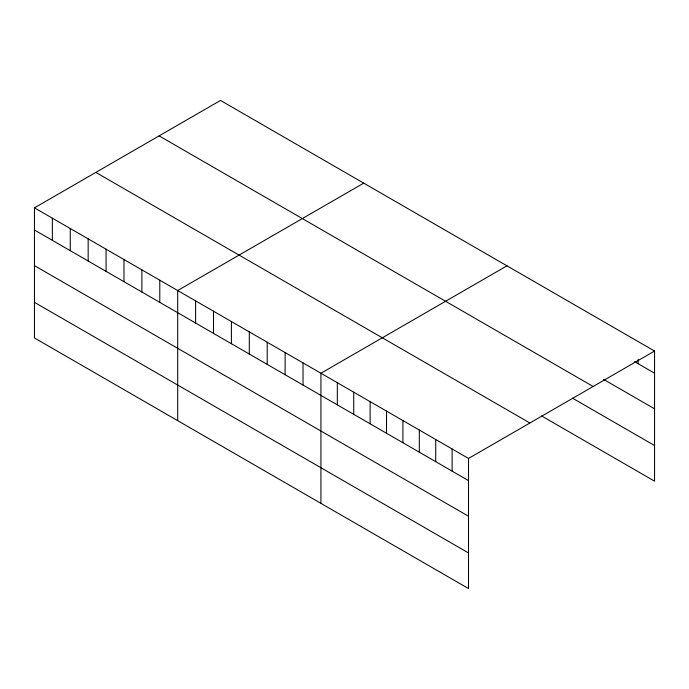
<?xml version="1.0" encoding="UTF-8"?>
<svg xmlns="http://www.w3.org/2000/svg" width="689" height="689" viewBox="0 0 689 689"><rect width="100%" height="100%" fill="white"/><g stroke="black" fill="none" stroke-linecap="round" stroke-linejoin="round"><path stroke-width="1.03" d="M34.45 207.845L468.511 458.443L468.511 588.561L34.45 337.963L34.45 207.845L220.489 100.439L654.55 351.037L654.55 481.155L541.588 415.941M363.732 183.136L177.693 290.543L177.693 420.66M506.966 265.833L320.928 373.24L320.928 503.358M468.511 458.443L654.55 351.037M634.509 361.622L654.55 373.197M603.538 379.363L654.55 408.818M159.099 135.879L593.16 386.486M572.559 398.19L654.55 445.525M95.84 172.396L529.901 423.003M34.45 229.997L468.511 480.603M34.45 265.627L468.511 516.233M34.45 302.333L468.511 552.94M638.152 359.503L638.152 363.723M452.113 448.978L452.113 471.138M435.715 439.513L435.715 461.664M419.317 430.048L419.317 452.199M402.919 420.574L402.919 442.734M386.52 411.109L386.52 433.269M370.122 401.644L370.122 423.795M353.724 392.179L353.724 414.33M337.326 382.705L337.326 404.865M303.022 362.905L303.022 385.056M285.117 352.57L285.117 374.721M267.211 342.226L267.211 364.386M249.306 331.891L249.306 354.051M231.409 321.556L231.409 343.708M213.504 311.221L213.504 333.373M195.598 300.878L195.598 323.038M159.788 280.208L159.788 302.359M141.882 269.864L141.882 292.024M123.977 259.529L123.977 281.689M106.072 249.194L106.072 271.345M88.166 238.859L88.166 261.01M70.261 228.515L70.261 250.675M52.355 218.18L52.355 240.34"/></g></svg>
